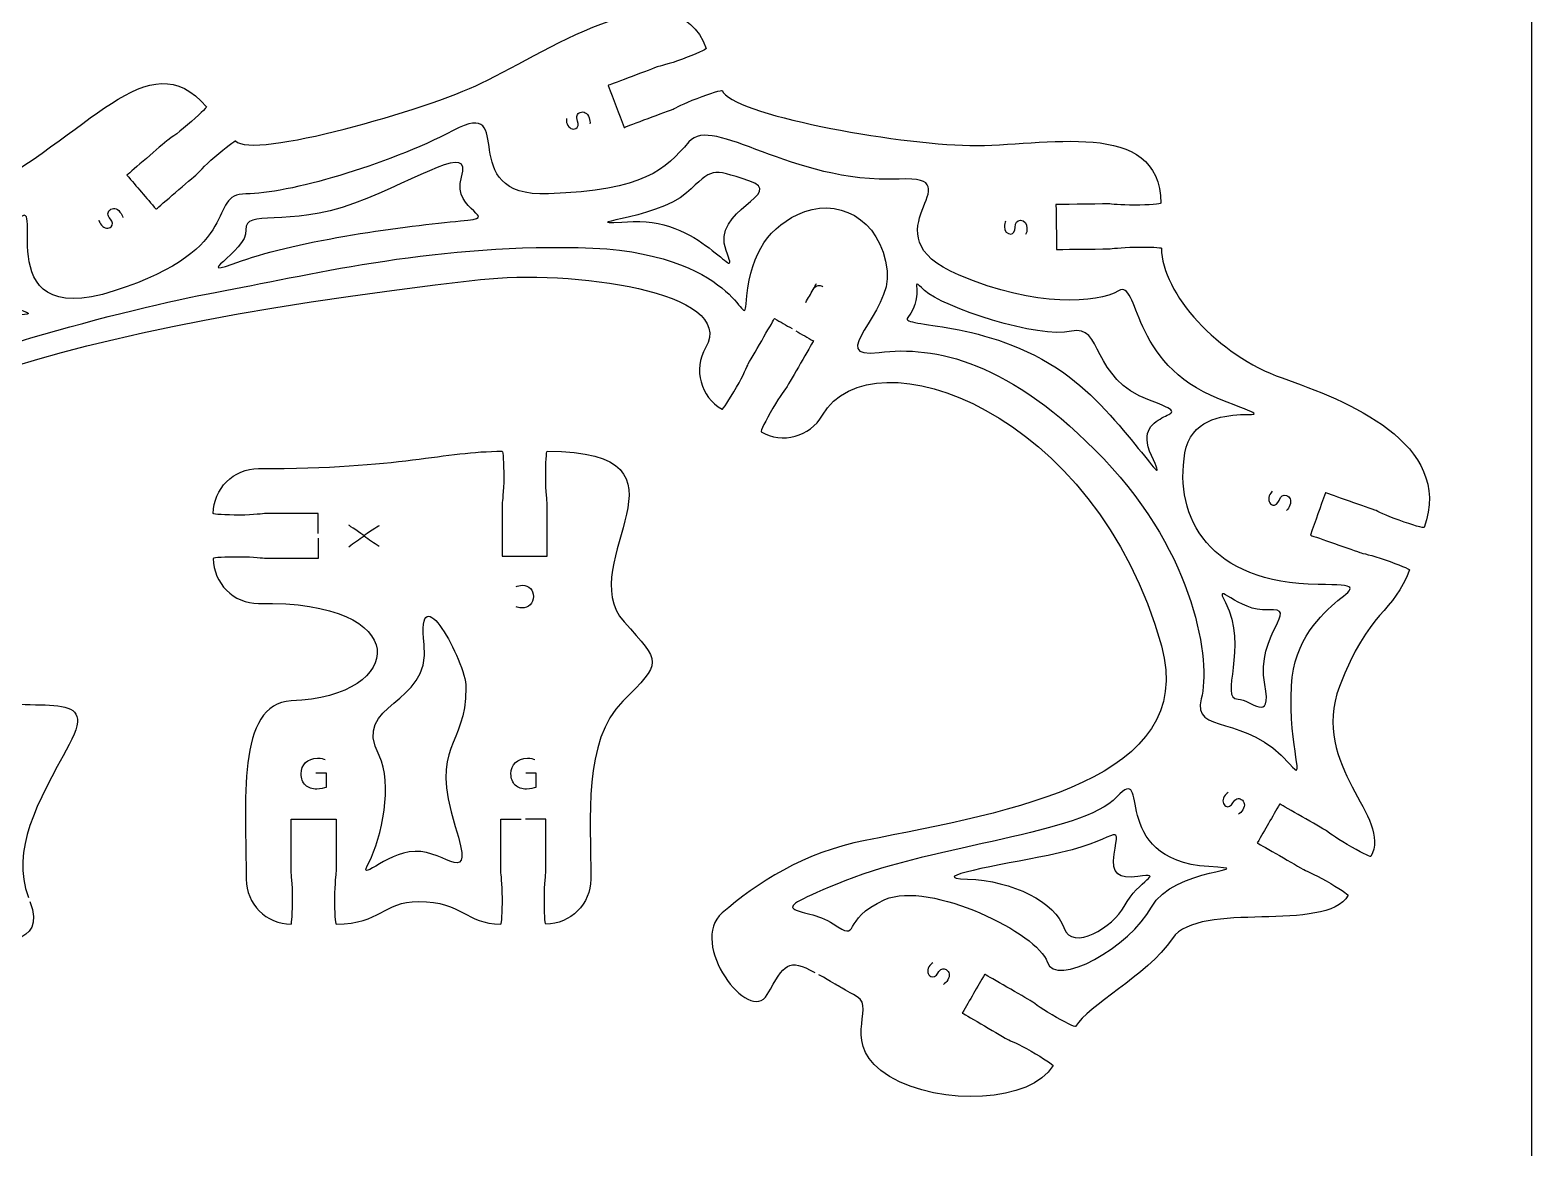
# Model space of a CAD drawing. Extents: x 0 to 300, y 0 to 300.
# Drawn here: x 199.8 to 300, y 113.8 to 188.4 of the extents above; entities that cross this region are included whole.
import ezdxf

# ---------------------------------------------------------------- set-up
doc = ezdxf.new("R2010")
doc.units = 0
doc.header["$MEASUREMENT"] = 0
doc.layers.add('DEFAULT', color=7, linetype='CONTINUOUS')

msp = doc.modelspace()

# ---------------------------------------------------------------- linework, layer by layer
at = {"layer": 'DEFAULT', "color": 1}
msp.add_lwpolyline([(300, 5.25), (300, 294.95)], dxfattribs=at)
for points, knots in [([(180.58, 166.87), (180.19, 167.1), (179.8, 167.32), (179.41, 167.55), (179.41, 167.55), (178.09, 165.28), (177.66, 164.52), (177.57, 164.37), (177.35, 163.79), (176.87, 162.96), (176.38, 162.12), (175.95, 161.46), (175.9, 161.49), (172.02, 163.73), (174.06, 166.45), (175.88, 169.28), (181.36, 177.83), (188.28, 173.45), (196.01, 177.38), (203.73, 181.31), (207.63, 187.84), (211.54, 183.28), (211.58, 183.24), (211.01, 182.7), (210.28, 182.07), (209.55, 181.44), (209.02, 181.12), (208.89, 181), (208.22, 180.44), (206.23, 178.72), (206.23, 178.72), (206.88, 177.97), (207.53, 177.21), (208.18, 176.45), (208.18, 176.45), (210.17, 178.16), (210.84, 178.73), (210.97, 178.84), (211.37, 179.31), (212.1, 179.94), (212.84, 180.57), (213.46, 181.05), (213.49, 181.01), (214.59, 179.73), (226.26, 183.1), (229.87, 184.85), (234.73, 187.21), (242.78, 192.79), (244.9, 187.18), (244.92, 187.12), (244.2, 186.81), (243.3, 186.46), (242.39, 186.13), (241.79, 186), (241.62, 185.94), (240.8, 185.63), (238.35, 184.71), (238.35, 184.71), (238.7, 183.77), (239.05, 182.84), (239.41, 181.9), (239.41, 181.9), (241.86, 182.83), (242.68, 183.13), (242.84, 183.2), (243.38, 183.5), (244.28, 183.84), (245.19, 184.19), (245.94, 184.42), (245.96, 184.37), (246.48, 182.8), (257.5, 180.78), (262.49, 180.7), (267.49, 180.62), (275.17, 182.65), (275.23, 176.84), (275.23, 176.78), (274.45, 176.73), (273.49, 176.72), (272.52, 176.71), (271.91, 176.8), (271.73, 176.8), (270.86, 176.79), (268.23, 176.76), (268.23, 176.76), (268.25, 175.76), (268.26, 174.76), (268.27, 173.76), (268.27, 173.76), (270.89, 173.79), (271.77, 173.8), (271.94, 173.8), (272.55, 173.91), (273.52, 173.92), (274.49, 173.93), (275.27, 173.89), (275.27, 173.84), (275.3, 170.84), (279.04, 166.68), (283.33, 165.18), (287.62, 163.68), (294.8, 160.86), (292.81, 155.2), (292.79, 155.14), (292.04, 155.36), (291.13, 155.68), (290.22, 156.01), (289.68, 156.3), (289.51, 156.36), (288.69, 156.65), (286.21, 157.52), (286.21, 157.52), (285.88, 156.57), (285.55, 155.63), (285.21, 154.69), (285.21, 154.69), (287.69, 153.82), (288.52, 153.53), (288.68, 153.47), (289.29, 153.36), (290.2, 153.04), (291.12, 152.72), (291.84, 152.42), (291.82, 152.37), (290.83, 149.54), (289.06, 149.66), (287.15, 144.59), (285.14, 139.26), (290.74, 135.84), (289.24, 133.24), (289.21, 133.2), (288.51, 133.55), (287.67, 134.03), (286.83, 134.52), (286.36, 134.91), (286.21, 135), (285.45, 135.43), (283.17, 136.75), (283.17, 136.75), (282.67, 135.88), (282.17, 135.02), (281.67, 134.15), (281.67, 134.15), (283.95, 132.84), (284.7, 132.4), (284.85, 132.31), (285.43, 132.09), (286.27, 131.61), (287.1, 131.12), (287.76, 130.69), (287.73, 130.65), (286.23, 128.05), (277.79, 130.36), (276.01, 127.77), (274.23, 125.18), (270.35, 123.33), (269.54, 121.88), (269.51, 121.83), (268.81, 122.18), (267.97, 122.67), (267.14, 123.15), (266.66, 123.55), (266.51, 123.63), (265.75, 124.07), (263.48, 125.38), (263.48, 125.38), (262.98, 124.52), (262.48, 123.65), (261.98, 122.79), (261.98, 122.79), (264.25, 121.47), (265.01, 121.03), (265.16, 120.95), (265.74, 120.73), (266.57, 120.25), (267.41, 119.76), (268.07, 119.33), (268.04, 119.28), (266.61, 116.83), (260.54, 116.51), (257.12, 118.56), (253.7, 120.62), (256.25, 123.13), (254.97, 123.87), (253.48, 124.72), (254.19, 124.32), (252.41, 125.35)], [0, 0, 0, 0, 3.830209, 3.830209, 3.830209, 4.830209, 4.830209, 4.830209, 5.830209, 5.830209, 5.830209, 6.830209, 6.830209, 6.830209, 7.830209, 7.830209, 7.830209, 8.830209, 8.830209, 8.830209, 9.830209, 9.830209, 9.830209, 10.830209, 10.830209, 10.830209, 11.830209, 11.830209, 11.830209, 12.830209, 12.830209, 12.830209, 21.332803, 21.332803, 21.332803, 22.332803, 22.332803, 22.332803, 23.332803, 23.332803, 23.332803, 24.332803, 24.332803, 24.332803, 25.332803, 25.332803, 25.332803, 26.332803, 26.332803, 26.332803, 27.332803, 27.332803, 27.332803, 28.332803, 28.332803, 28.332803, 29.332803, 29.332803, 29.332803, 37.839365, 37.839365, 37.839365, 38.839365, 38.839365, 38.839365, 39.839365, 39.839365, 39.839365, 40.839365, 40.839365, 40.839365, 41.839365, 41.839365, 41.839365, 42.839365, 42.839365, 42.839365, 43.839365, 43.839365, 43.839365, 44.839365, 44.839365, 44.839365, 45.839365, 45.839365, 45.839365, 54.349952, 54.349952, 54.349952, 55.349952, 55.349952, 55.349952, 56.349952, 56.349952, 56.349952, 57.349952, 57.349952, 57.349952, 58.349952, 58.349952, 58.349952, 59.349952, 59.349952, 59.349952, 60.349952, 60.349952, 60.349952, 61.349952, 61.349952, 61.349952, 62.349952, 62.349952, 62.349952, 70.860728, 70.860728, 70.860728, 71.860728, 71.860728, 71.860728, 72.860728, 72.860728, 72.860728, 73.860728, 73.860728, 73.860728, 74.860728, 74.860728, 74.860728, 75.860728, 75.860728, 75.860728, 76.860728, 76.860728, 76.860728, 77.860728, 77.860728, 77.860728, 78.860728, 78.860728, 78.860728, 87.36468, 87.36468, 87.36468, 88.36468, 88.36468, 88.36468, 89.36468, 89.36468, 89.36468, 90.36468, 90.36468, 90.36468, 91.36468, 91.36468, 91.36468, 92.36468, 92.36468, 92.36468, 93.36468, 93.36468, 93.36468, 94.36468, 94.36468, 94.36468, 95.36468, 95.36468, 95.36468, 103.863627, 103.863627, 103.863627, 104.863627, 104.863627, 104.863627, 105.863627, 105.863627, 105.863627, 106.863627, 106.863627, 106.863627, 107.863627, 107.863627, 107.863627, 108.863627, 108.863627, 108.863627, 109.863627, 109.863627, 109.863627, 109.863627]), ([(180.84, 166.72), (181.23, 166.5), (181.62, 166.27), (182.01, 166.05), (182.01, 166.05), (180.69, 163.78), (180.25, 163.02), (180.16, 162.87), (179.78, 162.39), (179.29, 161.55), (178.81, 160.71), (178.45, 160.02), (178.5, 159.99), (180.57, 158.79), (182.79, 155.06), (185.28, 158.61), (187.77, 162.15), (196.8, 168.01), (229.83, 171.75), (235.73, 172.42), (247.05, 171), (244.85, 167.19), (244.02, 165.76), (244.51, 163.92), (245.95, 163.09), (246, 163.06), (246.43, 163.72), (246.91, 164.56), (247.4, 165.39), (247.61, 165.97), (247.7, 166.12), (248.14, 166.88), (249.45, 169.15), (249.45, 169.15), (249.84, 168.93), (250.23, 168.7), (250.62, 168.48)], [0, 0, 0, 0, 3.821544, 3.821544, 3.821544, 4.821544, 4.821544, 4.821544, 5.821544, 5.821544, 5.821544, 6.821544, 6.821544, 6.821544, 7.821544, 7.821544, 7.821544, 8.821544, 8.821544, 8.821544, 9.821544, 9.821544, 9.821544, 10.821544, 10.821544, 10.821544, 11.821544, 11.821544, 11.821544, 12.821544, 12.821544, 12.821544, 13.821544, 13.821544, 13.821544, 17.65675, 17.65675, 17.65675, 17.65675]), ([(250.88, 168.32), (251.27, 168.1), (251.66, 167.88), (252.05, 167.65), (252.05, 167.65), (250.73, 165.38), (250.3, 164.62), (250.21, 164.47), (249.82, 163.99), (249.34, 163.16), (248.85, 162.32), (248.5, 161.62), (248.55, 161.59), (249.98, 160.76), (251.81, 161.25), (252.65, 162.69), (255.92, 168.35), (270.94, 163.03), (275.27, 147.3), (277.72, 138.39), (265.42, 136.25), (255.49, 134.31), (251.4, 133.51), (248.25, 131.46), (245.95, 129.47), (243.64, 127.48), (247.78, 121.91), (248.97, 124.03), (250.1, 126.06), (250.36, 126.49), (252.15, 125.49)], [0, 0, 0, 0, 3.812886, 3.812886, 3.812886, 4.812886, 4.812886, 4.812886, 5.812886, 5.812886, 5.812886, 6.812886, 6.812886, 6.812886, 7.812886, 7.812886, 7.812886, 8.812886, 8.812886, 8.812886, 9.812886, 9.812886, 9.812886, 10.812886, 10.812886, 10.812886, 11.812886, 11.812886, 11.812886, 12.812886, 12.812886, 12.812886, 12.812886]), ([(219, 154.79), (219, 155.24), (219, 155.68), (219, 156.13), (217.84, 156.13), (216.67, 156.13), (215.5, 156.13), (215.33, 156.13), (214.72, 156.03), (213.75, 156.03), (212.79, 156.03), (212, 156.08), (212, 156.13), (212, 157.79), (213.35, 159.13), (215.01, 159.13), (224.63, 159.13), (227.38, 160.29), (231.28, 160.29), (231.34, 160.29), (231.38, 159.51), (231.38, 158.54), (231.38, 157.57), (231.28, 156.97), (231.28, 156.79), (231.28, 155.62), (231.28, 154.46), (231.28, 153.29), (232.28, 153.29), (233.28, 153.29), (234.28, 153.29), (234.28, 154.46), (234.28, 155.62), (234.28, 156.79), (234.28, 156.97), (234.18, 157.57), (234.18, 158.54), (234.18, 159.51), (234.23, 160.29), (234.28, 160.29), (245.1, 160.29), (235.87, 152.86), (239.41, 148.91), (241.87, 146.15), (241.98, 146.25), (239.32, 143.6), (236.67, 140.94), (237.19, 135.79), (237.19, 131.73), (237.19, 130.07), (235.85, 128.73), (234.19, 128.73), (234.13, 128.73), (234.09, 129.51), (234.09, 130.48), (234.09, 131.44), (234.19, 132.05), (234.19, 132.23), (234.19, 133.39), (234.19, 134.56), (234.19, 135.73), (233.74, 135.73), (233.29, 135.73), (232.84, 135.73)], [0, 0, 0, 0, 3.82, 3.82, 3.82, 13.74, 13.74, 13.74, 14.74, 14.74, 14.74, 15.74, 15.74, 15.74, 16.74, 16.74, 16.74, 17.74, 17.74, 17.74, 18.74, 18.74, 18.74, 19.74, 19.74, 19.74, 29.66, 29.66, 29.66, 38.16, 38.16, 38.16, 48.08, 48.08, 48.08, 49.08, 49.08, 49.08, 50.08, 50.08, 50.08, 51.08, 51.08, 51.08, 52.08, 52.08, 52.08, 53.08, 53.08, 53.08, 54.08, 54.08, 54.08, 55.08, 55.08, 55.08, 56.08, 56.08, 56.08, 66, 66, 66, 69.82, 69.82, 69.82, 69.82]), ([(219, 154.49), (219, 154.03), (219, 153.58), (219, 153.13), (217.84, 153.13), (216.67, 153.13), (215.5, 153.13), (215.33, 153.13), (214.72, 153.23), (213.75, 153.23), (212.79, 153.23), (212, 153.19), (212, 153.13), (212, 151.47), (213.35, 150.13), (215.01, 150.13), (225.43, 150.37), (224.97, 143.9), (217.19, 143.62), (213.51, 143.49), (214.19, 136.71), (214.19, 131.73), (214.19, 130.07), (215.53, 128.73), (217.19, 128.73), (217.24, 128.73), (217.29, 129.51), (217.29, 130.48), (217.29, 131.44), (217.19, 132.05), (217.19, 132.23), (217.19, 133.39), (217.19, 134.56), (217.19, 135.73), (218.19, 135.73), (219.19, 135.73), (220.19, 135.73), (220.19, 134.56), (220.19, 133.39), (220.19, 132.23), (220.19, 132.05), (220.09, 131.44), (220.09, 130.48), (220.09, 129.51), (220.13, 128.73), (220.19, 128.73), (223.23, 128.73), (223.28, 130.23), (225.69, 130.23), (228.73, 130.23), (228.78, 128.73), (231.19, 128.73), (231.25, 128.73), (231.29, 129.51), (231.29, 130.48), (231.29, 131.44), (231.19, 132.05), (231.19, 132.23), (231.19, 133.39), (231.19, 134.56), (231.19, 135.73), (231.64, 135.73), (232.09, 135.73), (232.54, 135.73)], [0, 0, 0, 0, 3.84, 3.84, 3.84, 13.76, 13.76, 13.76, 14.76, 14.76, 14.76, 15.76, 15.76, 15.76, 16.76, 16.76, 16.76, 17.76, 17.76, 17.76, 18.76, 18.76, 18.76, 19.76, 19.76, 19.76, 20.76, 20.76, 20.76, 21.76, 21.76, 21.76, 31.68, 31.68, 31.68, 40.19, 40.19, 40.19, 50.11, 50.11, 50.11, 51.11, 51.11, 51.11, 52.11, 52.11, 52.11, 53.11, 53.11, 53.11, 54.11, 54.11, 54.11, 55.11, 55.11, 55.11, 56.11, 56.11, 56.11, 66.03, 66.03, 66.03, 69.87, 69.87, 69.87, 69.87]), ([(100.34, 130.52), (101.5, 133.74), (99.8, 136.69), (97.62, 140.71), (95.4, 144.79), (100.31, 142.5), (104.4, 143.99), (108.93, 145.63), (110.2, 144.1), (113.44, 144.82), (116.67, 145.55), (116.66, 146.73), (119.04, 147.26), (119.1, 147.26), (119.31, 146.51), (119.52, 145.57), (119.73, 144.63), (119.76, 144.02), (119.8, 143.85), (119.99, 142.99), (120.57, 140.43), (120.57, 140.43), (121.54, 140.65), (122.52, 140.87), (123.49, 141.08), (123.49, 141.08), (122.92, 143.65), (122.73, 144.5), (122.69, 144.67), (122.47, 145.24), (122.25, 146.19), (122.04, 147.13), (121.92, 147.9), (121.97, 147.92), (128.08, 149.28), (127.07, 142.72), (135.97, 144.38), (138.74, 144.89), (138.98, 146.47), (142.46, 148.19), (145.95, 149.91), (147.2, 152.77), (150, 152.77), (152.8, 152.77), (154.05, 149.91), (157.54, 148.19), (161.03, 146.47), (161.26, 144.89), (164.03, 144.38), (172.94, 142.72), (171.92, 149.28), (178.03, 147.92), (178.08, 147.9), (177.96, 147.13), (177.74, 146.19), (177.53, 145.24), (177.31, 144.67), (177.27, 144.5), (177.08, 143.65), (176.51, 141.08), (176.51, 141.08), (177.48, 140.87), (178.45, 140.65), (179.43, 140.43), (179.43, 140.43), (180, 142.99), (180.2, 143.85), (180.23, 144.02), (180.27, 144.63), (180.48, 145.57), (180.69, 146.51), (180.9, 147.26), (180.96, 147.26), (183.33, 146.73), (183.32, 145.55), (186.56, 144.82), (189.79, 144.1), (191.07, 145.63), (195.6, 143.99), (199.69, 142.5), (204.6, 144.79), (202.38, 140.71), (200.19, 136.69), (198.5, 133.74), (199.66, 130.51)], [0, 0, 0, 0, 1, 1, 1, 2, 2, 2, 3, 3, 3, 4, 4, 4, 5, 5, 5, 6, 6, 6, 7, 7, 7, 15.493915, 15.493915, 15.493915, 16.493915, 16.493915, 16.493915, 17.493915, 17.493915, 17.493915, 18.493915, 18.493915, 18.493915, 19.493915, 19.493915, 19.493915, 20.493915, 20.493915, 20.493915, 21.493915, 21.493915, 21.493915, 22.493915, 22.493915, 22.493915, 23.493915, 23.493915, 23.493915, 24.493915, 24.493915, 24.493915, 25.493915, 25.493915, 25.493915, 26.493915, 26.493915, 26.493915, 27.493915, 27.493915, 27.493915, 35.987831, 35.987831, 35.987831, 36.987831, 36.987831, 36.987831, 37.987831, 37.987831, 37.987831, 38.987831, 38.987831, 38.987831, 39.987831, 39.987831, 39.987831, 40.987831, 40.987831, 40.987831, 41.987831, 41.987831, 41.987831, 42.987831, 42.987831, 42.987831, 42.987831]), ([(199.76, 130.23), (200.89, 127.12), (197.69, 127.89), (195.71, 126.44), (193.71, 124.97), (184.05, 132.68), (177.08, 129.82), (170.12, 126.96), (168.83, 121.12), (161.51, 121.12), (161.46, 121.13), (161.41, 121.91), (161.41, 122.87), (161.41, 123.84), (161.51, 124.45), (161.51, 124.62), (161.51, 125.5), (161.51, 128.12), (161.51, 128.12), (160.51, 128.12), (159.51, 128.12), (158.51, 128.12), (158.51, 126.96), (158.51, 125.79), (158.51, 124.62), (158.51, 124.45), (158.61, 123.84), (158.61, 122.88), (158.61, 121.91), (158.57, 121.13), (158.51, 121.13), (152.51, 121.13), (154.54, 135.12), (151.5, 135.12), (151.44, 135.12), (151.4, 135.91), (151.4, 136.88), (151.4, 137.84), (151.5, 138.45), (151.5, 138.62), (151.5, 139.79), (151.5, 140.96), (151.5, 142.12), (150.5, 142.12), (149.5, 142.12), (148.5, 142.12), (148.5, 142.12), (148.5, 139.5), (148.5, 138.62), (148.5, 138.45), (148.6, 137.84), (148.6, 136.88), (148.6, 135.91), (148.55, 135.12), (148.5, 135.12), (145.46, 135.12), (147.49, 121.13), (141.49, 121.13), (141.43, 121.13), (141.39, 121.91), (141.39, 122.88), (141.39, 123.84), (141.48, 124.45), (141.49, 124.62), (141.49, 125.79), (141.49, 126.96), (141.49, 128.12), (140.49, 128.12), (139.49, 128.12), (138.49, 128.12), (138.49, 128.12), (138.49, 125.5), (138.49, 124.62), (138.49, 124.45), (138.59, 123.84), (138.59, 122.87), (138.59, 121.91), (138.54, 121.13), (138.49, 121.12), (131.17, 121.12), (129.87, 126.96), (122.91, 129.82), (115.95, 132.68), (106.29, 124.97), (104.28, 126.44), (102.31, 127.89), (99.11, 127.12), (100.23, 130.24)], [0, 0, 0, 0, 1, 1, 1, 2, 2, 2, 3, 3, 3, 4, 4, 4, 5, 5, 5, 6, 6, 6, 14.51, 14.51, 14.51, 24.43, 24.43, 24.43, 25.43, 25.43, 25.43, 26.43, 26.43, 26.43, 27.43, 27.43, 27.43, 28.43, 28.43, 28.43, 29.43, 29.43, 29.43, 39.35, 39.35, 39.35, 47.85, 47.85, 47.85, 48.85, 48.85, 48.85, 49.85, 49.85, 49.85, 50.85, 50.85, 50.85, 51.85, 51.85, 51.85, 52.85, 52.85, 52.85, 53.85, 53.85, 53.85, 63.77, 63.77, 63.77, 72.28, 72.28, 72.28, 73.28, 73.28, 73.28, 74.28, 74.28, 74.28, 75.28, 75.28, 75.28, 76.28, 76.28, 76.28, 77.28, 77.28, 77.28, 78.28, 78.28, 78.28, 78.28])]:
    msp.add_open_spline(points, degree=3, knots=knots, dxfattribs=at)
at = {"layer": 'DEFAULT', "color": 5}
for points, knots in [([(183.56, 164.02), (189.21, 168.72), (186.79, 172.51), (189.66, 172), (192.52, 171.49), (196.26, 172.54), (198.75, 175.5), (201.24, 178.46), (196.48, 168.13), (205.39, 170.99), (214.31, 173.86), (211.45, 177.47), (214.18, 177.47), (216.92, 177.47), (223.52, 179.34), (228.01, 181.7), (232.49, 184.07), (227.89, 177.22), (234.36, 177.47), (240.83, 177.72), (242.12, 179.08), (243.74, 180.94), (245.36, 182.81), (250.54, 178.13), (257.76, 178.46), (263.08, 178.71), (255.22, 174.8), (261.77, 172.04), (266.93, 169.87), (271, 170.17), (272.41, 171), (273.82, 171.83), (273.08, 166.14), (279.14, 163.77), (285.2, 161.41), (277.59, 164.56), (276.84, 160.18), (276.09, 155.85), (278.47, 151.48), (285.74, 151.4), (291.3, 151.35), (284.28, 150.82), (283.95, 144.64), (283.72, 140.31), (285.01, 138.02), (283.83, 139.41), (280.89, 142.85), (277.31, 141.32), (277.93, 143.77), (278.56, 146.22), (277.6, 153.3), (271.42, 159.78), (265.15, 166.35), (260.13, 167.34), (256.43, 166.89), (252.74, 166.43), (257.31, 169.5), (256.97, 172.34), (256.56, 175.91), (253.54, 177.32), (251, 176.1), (248.76, 175.02), (247.8, 173.15), (247.55, 170.12), (247.39, 168.13), (247.14, 173.7), (236.35, 173.89), (226.18, 174.07), (218.13, 171.99), (212.23, 170.91), (206.34, 169.83), (192.73, 166.26), (189.2, 163.69), (185.67, 161.12), (181.11, 161.99), (183.56, 164.02)], [1, 1, 1, 1, 2, 2, 2, 3, 3, 3, 4, 4, 4, 5, 5, 5, 6, 6, 6, 7, 7, 7, 8, 8, 8, 9, 9, 9, 10, 10, 10, 11, 11, 11, 12, 12, 12, 13, 13, 13, 14, 14, 14, 15, 15, 15, 16, 16, 16, 17, 17, 17, 18, 18, 18, 19, 19, 19, 20, 20, 20, 21, 21, 21, 22, 22, 22, 23, 23, 23, 24, 24, 24, 25, 25, 25, 26, 26, 26, 26]), ([(228.15, 135.24), (226.41, 140.84), (228.86, 140.43), (228.86, 144.51), (228.86, 146.29), (225.52, 152.3), (226.07, 147.38), (226.53, 143.23), (221.2, 143.56), (223.06, 139.97), (224, 138.14), (223.23, 134.45), (222.39, 132.87), (221.56, 131.29), (223.39, 133.49), (225.46, 133.58), (227.53, 133.66), (229.48, 130.98), (228.15, 135.24)], [0, 0, 0, 0, 1, 1, 1, 2, 2, 2, 3, 3, 3, 4, 4, 4, 5, 5, 5, 6, 6, 6, 6]), ([(278.43, 132.56), (282.22, 132.32), (276.02, 132.52), (274.61, 129.86), (273.2, 127.21), (268.18, 124.39), (267.64, 126.21), (267.1, 128.04), (259.84, 131.69), (256.81, 130.36), (253.78, 129.03), (255.27, 127.46), (253.36, 128.74), (251.45, 130.03), (248.01, 129.16), (254.15, 131.61), (260.29, 134.06), (269.92, 134.72), (272.29, 137.21), (274.65, 139.7), (271.59, 132.99), (278.43, 132.56)], [0, 0, 0, 0, 1, 1, 1, 2, 2, 2, 3, 3, 3, 4, 4, 4, 5, 5, 5, 6, 6, 6, 7, 7, 7, 7])]:
    msp.add_open_spline(points, degree=3, knots=knots, dxfattribs=at)
at = {"layer": 'DEFAULT', "color": 250}
for points, knots in [([(235.57, 182.51), (235.55, 182.42), (235.56, 182.28), (235.61, 182.14), (235.72, 181.85), (235.97, 181.74), (236.19, 181.83), (236.35, 181.89), (236.39, 182.12), (236.31, 182.33), (236.19, 182.65), (236.28, 182.83), (236.48, 182.91), (236.72, 183), (236.96, 182.88), (237.08, 182.55), (237.13, 182.4), (237.15, 182.25), (237.13, 182.14)], [0, 0, 0, 0, 1, 1, 1, 2, 2, 2, 3, 3, 3, 4, 4, 4, 5, 5, 5, 6, 6, 6, 6]), ([(204.37, 175.71), (204.39, 175.62), (204.44, 175.49), (204.54, 175.38), (204.74, 175.14), (205.01, 175.13), (205.19, 175.28), (205.32, 175.39), (205.27, 175.62), (205.13, 175.79), (204.91, 176.05), (204.93, 176.25), (205.09, 176.39), (205.28, 176.56), (205.55, 176.53), (205.77, 176.26), (205.88, 176.14), (205.94, 176.01), (205.96, 175.89)], [0, 0, 0, 0, 1, 1, 1, 2, 2, 2, 3, 3, 3, 4, 4, 4, 5, 5, 5, 6, 6, 6, 6]), ([(264.87, 175.64), (264.83, 175.56), (264.79, 175.43), (264.79, 175.29), (264.79, 174.97), (264.99, 174.79), (265.22, 174.79), (265.39, 174.79), (265.51, 175), (265.51, 175.22), (265.5, 175.56), (265.65, 175.7), (265.86, 175.71), (266.12, 175.71), (266.3, 175.51), (266.3, 175.17), (266.31, 175.01), (266.27, 174.86), (266.21, 174.76)], [0, 0, 0, 0, 1, 1, 1, 2, 2, 2, 3, 3, 3, 4, 4, 4, 5, 5, 5, 6, 6, 6, 6]), ([(251.53, 170.22), (251.7, 170.51), (251.86, 170.79), (252.03, 171.08), (252.12, 171.23), (252.19, 171.36), (252.25, 171.48)], [0, 0, 0, 0, 2.830495, 2.830495, 2.830495, 3.830495, 3.830495, 3.830495, 3.830495]), ([(252.11, 171.23), (252.27, 171.36), (252.47, 171.39), (252.62, 171.3), (252.65, 171.29), (252.66, 171.28), (252.68, 171.26)], [0, 0, 0, 0, 1, 1, 1, 2, 2, 2, 2]), ([(282.67, 157.62), (282.6, 157.56), (282.52, 157.45), (282.47, 157.31), (282.36, 157.02), (282.48, 156.78), (282.7, 156.7), (282.87, 156.64), (283.04, 156.8), (283.12, 157.01), (283.23, 157.33), (283.42, 157.41), (283.62, 157.34), (283.86, 157.26), (283.96, 157.01), (283.85, 156.69), (283.8, 156.54), (283.71, 156.41), (283.62, 156.33)], [0, 0, 0, 0, 1, 1, 1, 2, 2, 2, 3, 3, 3, 4, 4, 4, 5, 5, 5, 6, 6, 6, 6]), ([(221.04, 153.92), (221.38, 154.16), (221.72, 154.41), (222.06, 154.65), (221.94, 154.74), (221.04, 155.35), (221.04, 155.35)], [0, 0, 0, 0, 3.548245, 3.548245, 3.548245, 4.548245, 4.548245, 4.548245, 4.548245]), ([(223.06, 155.32), (223.06, 155.32), (222.17, 154.74), (222.06, 154.65), (222.39, 154.41), (222.72, 154.18), (223.06, 153.95)], [0, 0, 0, 0, 1, 1, 1, 4.45798, 4.45798, 4.45798, 4.45798]), ([(232.22, 151.26), (232.29, 151.29), (232.44, 151.34), (232.63, 151.34), (233.07, 151.34), (233.36, 151.04), (233.36, 150.6), (233.36, 150.15), (233.05, 149.83), (232.58, 149.83), (232.42, 149.83), (232.28, 149.87), (232.21, 149.9)], [0, 0, 0, 0, 1, 1, 1, 2, 2, 2, 3, 3, 3, 4, 4, 4, 4]), ([(218.85, 138.82), (219.08, 138.82), (219.3, 138.82), (219.52, 138.82), (219.52, 138.5), (219.52, 138.17), (219.52, 137.85), (219.4, 137.81), (219.17, 137.74), (218.9, 137.74), (218.59, 137.74), (218.34, 137.82), (218.14, 138), (217.97, 138.17), (217.86, 138.44), (217.86, 138.76), (217.86, 139.36), (218.28, 139.8), (218.96, 139.8), (219.19, 139.8), (219.37, 139.75), (219.46, 139.71)], [0, 0, 0, 0, 1.887, 1.887, 1.887, 4.641, 4.641, 4.641, 5.641, 5.641, 5.641, 6.641, 6.641, 6.641, 7.641, 7.641, 7.641, 8.641, 8.641, 8.641, 9.641, 9.641, 9.641, 9.641]), ([(232.86, 138.82), (233.08, 138.82), (233.3, 138.82), (233.52, 138.82), (233.52, 138.5), (233.52, 138.17), (233.52, 137.85), (233.4, 137.81), (233.17, 137.74), (232.9, 137.74), (232.6, 137.74), (232.34, 137.82), (232.15, 138), (231.97, 138.17), (231.86, 138.44), (231.86, 138.76), (231.87, 139.36), (232.28, 139.8), (232.96, 139.8), (233.19, 139.8), (233.37, 139.75), (233.46, 139.71)], [0, 0, 0, 0, 1.887, 1.887, 1.887, 4.641, 4.641, 4.641, 5.641, 5.641, 5.641, 6.641, 6.641, 6.641, 7.641, 7.641, 7.641, 8.641, 8.641, 8.641, 9.641, 9.641, 9.641, 9.641]), ([(279.72, 137.5), (279.63, 137.46), (279.53, 137.37), (279.46, 137.24), (279.3, 136.97), (279.38, 136.71), (279.58, 136.59), (279.73, 136.51), (279.93, 136.62), (280.04, 136.82), (280.21, 137.11), (280.41, 137.16), (280.6, 137.05), (280.82, 136.92), (280.88, 136.66), (280.7, 136.36), (280.62, 136.23), (280.52, 136.12), (280.41, 136.06)], [0, 0, 0, 0, 1, 1, 1, 2, 2, 2, 3, 3, 3, 4, 4, 4, 5, 5, 5, 6, 6, 6, 6]), ([(260.02, 126.14), (259.94, 126.09), (259.84, 126), (259.76, 125.88), (259.61, 125.61), (259.68, 125.35), (259.88, 125.23), (260.03, 125.14), (260.24, 125.26), (260.35, 125.45), (260.52, 125.75), (260.72, 125.8), (260.9, 125.69), (261.12, 125.56), (261.18, 125.3), (261.01, 125), (260.93, 124.86), (260.82, 124.76), (260.72, 124.7)], [0, 0, 0, 0, 1, 1, 1, 2, 2, 2, 3, 3, 3, 4, 4, 4, 5, 5, 5, 6, 6, 6, 6])]:
    msp.add_open_spline(points, degree=3, knots=knots, dxfattribs=at)
at = {"layer": 'DEFAULT', "color": 3}
for points, knots in [([(228.5, 175.66), (225.03, 175.37), (217.61, 174.36), (213.87, 172.99), (210.14, 171.62), (214.31, 173.6), (214.18, 175.07), (214.06, 176.53), (216.92, 175.16), (221.41, 176.85), (225.89, 178.53), (229.31, 180.95), (228.57, 178.59), (227.82, 176.22), (231.49, 175.91), (228.5, 175.66)], [0, 0, 0, 0, 1, 1, 1, 2, 2, 2, 3, 3, 3, 4, 4, 4, 5, 5, 5, 5]), ([(243.57, 177.53), (245.37, 179.16), (245.13, 179.21), (247.74, 178.34), (250.35, 177.47), (245.14, 176.43), (246.22, 173.68), (247.3, 170.93), (244.75, 175.84), (240.02, 175.62), (235.29, 175.41), (241.58, 175.73), (243.57, 177.53)], [0, 0, 0, 0, 1, 1, 1, 2, 2, 2, 3, 3, 3, 4, 4, 4, 4]), ([(189.34, 168.43), (188.41, 166.2), (184.99, 163.21), (188.66, 165.38), (191.59, 167.12), (193.95, 168.81), (197.94, 169.25), (201.92, 169.69), (197.69, 169.06), (198.12, 171.55), (198.56, 174.04), (198.3, 171.43), (194.07, 170.06), (189.84, 168.69), (190.26, 170.62), (189.34, 168.43)], [0, 0, 0, 0, 1, 1, 1, 2, 2, 2, 3, 3, 3, 4, 4, 4, 5, 5, 5, 5]), ([(258.34, 169.21), (259.61, 170.86), (258.3, 172.14), (259.46, 171.03), (260.63, 169.91), (267.14, 167.76), (269.26, 168.3), (271.38, 168.84), (270.54, 165.1), (274.48, 163.69), (278.42, 162.28), (273.04, 163.36), (274.61, 160), (276.19, 156.63), (272.62, 162.82), (268.76, 165.52), (263.55, 169.16), (257.8, 168.5), (258.34, 169.21)], [0, 0, 0, 0, 1, 1, 1, 2, 2, 2, 3, 3, 3, 4, 4, 4, 5, 5, 5, 6, 6, 6, 6]), ([(282.38, 149.7), (284.65, 149.9), (281.51, 148.08), (282.17, 144.72), (282.69, 142.03), (281.19, 143.74), (280.39, 143.74), (279.07, 143.74), (281.11, 147.24), (279.54, 150.2), (278.68, 151.82), (280.44, 149.54), (282.38, 149.7)], [0, 0, 0, 0, 1, 1, 1, 2, 2, 2, 3, 3, 3, 4, 4, 4, 4]), ([(272.12, 133.39), (271.92, 132.07), (272.41, 131.73), (273.7, 131.9), (275.57, 132.15), (273.74, 131.7), (272.79, 129.91), (272.07, 128.56), (269.3, 126.83), (268.76, 128.49), (268.22, 130.15), (265.32, 131.65), (262.33, 131.73), (259.34, 131.81), (264.51, 132.67), (267.72, 133.31), (272.54, 134.26), (272.5, 135.84), (272.12, 133.39)], [0, 0, 0, 0, 1, 1, 1, 2, 2, 2, 3, 3, 3, 4, 4, 4, 5, 5, 5, 6, 6, 6, 6])]:
    msp.add_open_spline(points, degree=3, knots=knots, dxfattribs=at)

doc.saveas('drawing.dxf')
